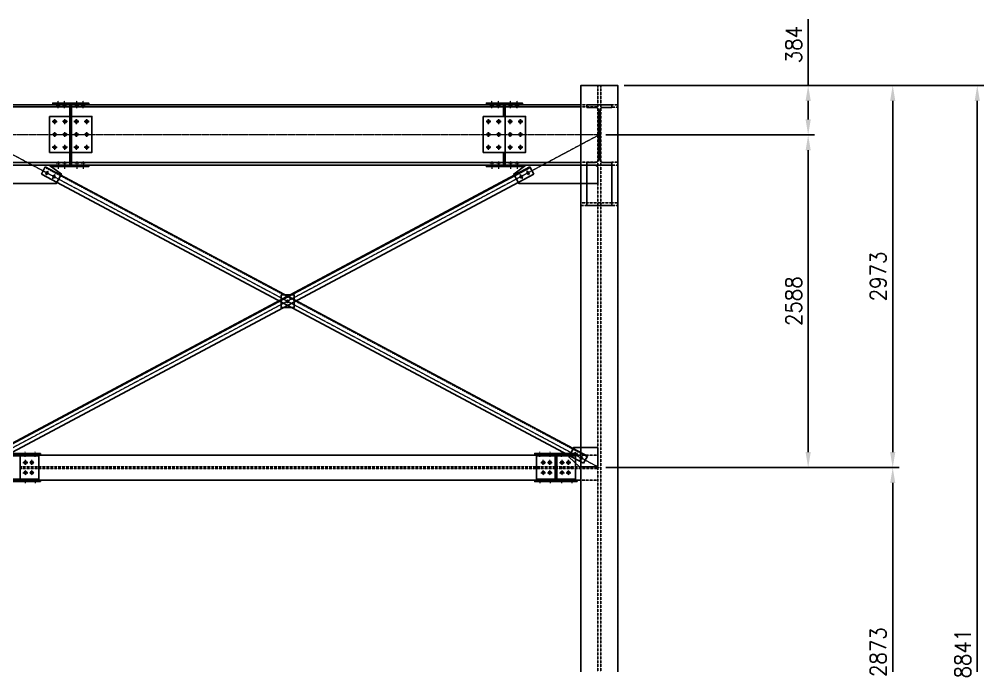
# Model space of a CAD drawing. Header units: millimetres. Extents: x 13669 to 217197, y -88248 to 24578.
# Drawn here: x 26428 to 33930, y 17158 to 22187 of the extents above; entities that cross this region are included whole.
import ezdxf

# ---------------------------------------------------------------- set-up
doc = ezdxf.new("R2010")
doc.units = ezdxf.units.MM
doc.linetypes.add('CENTER2', pattern=[1.125, 0.75, -0.125, 0.125, -0.125])
doc.linetypes.add('DASHED2', pattern=[0.375, 0.25, -0.125])
for name, color, linetype in [('SDDIM', 1, 'Continuous'), ('Tx_DDIM', 1, 'Continuous'), ('Tx_M_EQUIPOS', 4, 'Continuous'), ('Tx_M_OCULTOS', 2, 'DASHED2')]:
    doc.layers.add(name, color=color, linetype=linetype)
doc.layers.add('Tx_EJES', color=1, linetype='CENTER2', lineweight=5)
doc.layers.add('Tx_M_OCULTAS FINO', color=1, linetype='DASHED2', lineweight=5)
doc.styles.add('ROMANS', font='romans.shx', dxfattribs={"width": 0.9})
doc.dimstyles.new('ESC 1-50', dxfattribs={"dimscale": 50, "dimtxt": 2.5, "dimasz": 2.4, "dimexe": 1, "dimexo": 1, "dimgap": 1, "dimtad": 1, "dimdec": 0, "dimtxsty": 'ROMANS', "dimcen": 2.5, "dimclrd": 256, "dimclre": 256, "dimclrt": 3, "dimadec": 0, "dimazin": 2, "dimtfac": 0.5, "dimtdec": 0, "dimtmove": 0, "dimatfit": 3, "dimfxl": 1, "dimtfill": 1, "dimtfillclr": 256, "dimtolj": 2, "dimlwd": -1, "dimarcsym": 0})

# ---------------------------------------------------------------- blocks, each defined once
blk = doc.blocks.new('*D42')
at = {"layer": 'Defpoints', "color": 0, "transparency": 16777216}
for p in [(31780.8, 18700.1), (33222.6, 18700.1), (32067.2, 15827.1)]:
    blk.add_point(p, dxfattribs=at)
at = {"layer": 'Tx_DDIM', "lineweight": -2, "transparency": 16777216}
for p, q in [((31830.8, 18700.1), (33272.6, 18700.1)), ((32117.2, 15827.1), (33272.6, 15827.1))]:
    blk.add_line(p, q, dxfattribs=at)
at = {"layer": 'Tx_DDIM', "transparency": 16777216}
blk.add_line((33222.6, 15947.1), (33222.6, 18580.1), dxfattribs=at)
for points in [[(33202.6, 18580.1), (33242.6, 18580.1), (33222.6, 18700.1)], [(33202.6, 15947.1), (33242.6, 15947.1), (33222.6, 15827.1)]]:
    blk.add_solid(points, dxfattribs=at)
at = {"layer": 'Tx_DDIM', "color": 3, "transparency": 16777216, "insert": (33110.1, 17263.6), "char_height": 125, "attachment_point": 5, "rotation": 90, "style": 'ROMANS', "bg_fill": 3, "box_fill_scale": 1.1, "bg_fill_color": 256, "bg_fill_true_color": 13158600, "bg_fill_transparency": 0}
blk.add_mtext('\\A2;2873', dxfattribs=at)
blk = doc.blocks.new('*D43')
at = {"layer": 'Defpoints', "color": 0, "transparency": 16777216}
for p in [(31083.5, 21672.8), (33222.6, 21672.8), (31780.8, 18700.1)]:
    blk.add_point(p, dxfattribs=at)
at = {"layer": 'Tx_DDIM', "lineweight": -2, "transparency": 16777216}
for p, q in [((31133.5, 21672.8), (33272.6, 21672.8)), ((31830.8, 18700.1), (33272.6, 18700.1))]:
    blk.add_line(p, q, dxfattribs=at)
at = {"layer": 'Tx_DDIM', "transparency": 16777216}
blk.add_line((33222.6, 18820.1), (33222.6, 21552.8), dxfattribs=at)
for points in [[(33202.6, 21552.8), (33242.6, 21552.8), (33222.6, 21672.8)], [(33202.6, 18820.1), (33242.6, 18820.1), (33222.6, 18700.1)]]:
    blk.add_solid(points, dxfattribs=at)
at = {"layer": 'Tx_DDIM', "color": 3, "transparency": 16777216, "insert": (33110.1, 20186.4), "char_height": 125, "attachment_point": 5, "rotation": 90, "style": 'ROMANS', "bg_fill": 3, "box_fill_scale": 1.1, "bg_fill_color": 256, "bg_fill_true_color": 13158600, "bg_fill_transparency": 0}
blk.add_mtext('\\A2;2973', dxfattribs=at)
blk = doc.blocks.new('*D44')
at = {"layer": 'Defpoints', "color": 0, "transparency": 16777216}
for p in [(32203, 21672.8), (32325.8, 12832.1), (33880.4, 12832.1)]:
    blk.add_point(p, dxfattribs=at)
at = {"layer": 'Tx_DDIM', "lineweight": -2, "transparency": 16777216}
for p, q in [((32253, 21672.8), (33930.4, 21672.8)), ((32375.8, 12832.1), (33930.4, 12832.1))]:
    blk.add_line(p, q, dxfattribs=at)
at = {"layer": 'Tx_DDIM', "transparency": 16777216}
blk.add_line((33880.4, 21552.8), (33880.4, 12952.1), dxfattribs=at)
for points in [[(33860.4, 21552.8), (33900.4, 21552.8), (33880.4, 21672.8)], [(33860.4, 12952.1), (33900.4, 12952.1), (33880.4, 12832.1)]]:
    blk.add_solid(points, dxfattribs=at)
at = {"layer": 'Tx_DDIM', "color": 3, "transparency": 16777216, "insert": (33767.9, 17252.4), "char_height": 125, "attachment_point": 5, "rotation": 90, "style": 'ROMANS', "bg_fill": 3, "box_fill_scale": 1.1, "bg_fill_color": 256, "bg_fill_true_color": 13158600, "bg_fill_transparency": 0}
blk.add_mtext('\\A2;8841', dxfattribs=at)
blk = doc.blocks.new('*D39')
at = {"layer": 'Defpoints', "color": 0, "transparency": 16777216}
for p in [(31083.5, 21672.8), (32564.8, 21672.8), (30940, 21288.3)]:
    blk.add_point(p, dxfattribs=at)
at = {"layer": 'SDDIM', "transparency": 16777216}
for p, q in [((32564.8, 21672.8), (32564.8, 22187.4)), ((32564.8, 21408.3), (32564.8, 21552.8))]:
    blk.add_line(p, q, dxfattribs=at)
at = {"layer": 'SDDIM', "lineweight": -2, "transparency": 16777216}
for p, q in [((31133.5, 21672.8), (32614.8, 21672.8)), ((30990, 21288.3), (32614.8, 21288.3))]:
    blk.add_line(p, q, dxfattribs=at)
at = {"layer": 'SDDIM', "transparency": 16777216}
for points in [[(32544.8, 21552.8), (32584.8, 21552.8), (32564.8, 21672.8)], [(32544.8, 21408.3), (32584.8, 21408.3), (32564.8, 21288.3)]]:
    blk.add_solid(points, dxfattribs=at)
at = {"layer": 'SDDIM', "color": 3, "transparency": 16777216, "insert": (32452.3, 21990.1), "char_height": 125, "attachment_point": 5, "rotation": 90, "style": 'ROMANS', "bg_fill": 3, "box_fill_scale": 1.1, "bg_fill_color": 256, "bg_fill_true_color": 13158600, "bg_fill_transparency": 0}
blk.add_mtext('\\A2;384', dxfattribs=at)
blk = doc.blocks.new('*D40')
at = {"layer": 'Defpoints', "color": 0, "transparency": 16777216}
for p in [(30940, 21288.3), (30940, 18700.1), (32564.8, 18700.1)]:
    blk.add_point(p, dxfattribs=at)
at = {"layer": 'SDDIM', "lineweight": -2, "transparency": 16777216}
for p, q in [((30990, 21288.3), (32614.8, 21288.3)), ((30990, 18700.1), (32614.8, 18700.1))]:
    blk.add_line(p, q, dxfattribs=at)
at = {"layer": 'SDDIM', "transparency": 16777216}
blk.add_line((32564.8, 21168.3), (32564.8, 18820.1), dxfattribs=at)
for points in [[(32544.8, 21168.3), (32584.8, 21168.3), (32564.8, 21288.3)], [(32544.8, 18820.1), (32584.8, 18820.1), (32564.8, 18700.1)]]:
    blk.add_solid(points, dxfattribs=at)
at = {"layer": 'SDDIM', "color": 3, "transparency": 16777216, "insert": (32452.3, 19994.2), "char_height": 125, "attachment_point": 5, "rotation": 90, "style": 'ROMANS', "bg_fill": 3, "box_fill_scale": 1.1, "bg_fill_color": 256, "bg_fill_true_color": 13158600, "bg_fill_transparency": 0}
blk.add_mtext('\\A2;2588', dxfattribs=at)

msp = doc.modelspace()

# ---------------------------------------------------------------- linework, layer by layer
at = {"layer": 'Tx_EJES'}
for p, q in [((26730.1414948, 21496.8936505), (26730.1414948, 21553.4436505)), ((26730.256286, 21495.2686506), (26730.256286, 21532.9686506)), ((26780.0267036, 21495.2686507), (26780.0267036, 21532.9686507)), ((26780.1414948, 21496.8936505), (26780.1414948, 21553.4436505)), ((26875.3914948, 21496.8936505), (26875.3914948, 21553.4436505)), ((26875.5062863, 21495.2686506), (26875.5062863, 21532.9686506)), ((26925.2767039, 21495.2686507), (26925.2767039, 21532.9686507)), ((26925.3914948, 21496.8936505), (26925.3914948, 21553.4436505)), ((30104.5414949, 21496.8936505), (30104.5414949, 21553.4436505)), ((30104.6562861, 21495.2686506), (30104.6562861, 21532.9686506)), ((30154.5414949, 21496.8936505), (30154.5414949, 21553.4436505)), ((30154.6562861, 21495.2686507), (30154.6562861, 21532.9686507)), ((30249.6767037, 21495.2686504), (30249.6767037, 21532.9686504)), ((30249.7914949, 21496.8936505), (30249.7914949, 21553.4436505)), ((30299.6767037, 21495.2686506), (30299.6767037, 21532.9686506)), ((30299.7914949, 21496.8936505), (30299.7914949, 21553.4436505)), ((26722.1664948, 21391.2686505), (26684.4664948, 21391.2686505)), ((26684.4664948, 21391.2686502), (26722.1664948, 21391.2686502)), ((26703.3164948, 21372.4186505), (26703.3164948, 21410.1186505)), ((26703.3164948, 21372.4186502), (26703.3164948, 21410.1186502)), ((26802.1664948, 21391.2686505), (26764.4664948, 21391.2686505)), ((26764.4664948, 21391.2686502), (26802.1664948, 21391.2686502)), ((26783.3164948, 21372.4186505), (26783.3164948, 21410.1186505)), ((26783.3164948, 21372.4186502), (26783.3164948, 21410.1186502)), ((26891.0664948, 21391.2686505), (26853.3664948, 21391.2686505)), ((26853.3664951, 21391.2686505), (26891.0664951, 21391.2686505)), ((26872.2164948, 21372.4186505), (26872.2164948, 21410.1186505)), ((26872.2164951, 21372.4186505), (26872.2164951, 21410.1186505)), ((26971.0664948, 21391.2686505), (26933.3664948, 21391.2686505)), ((26933.3664951, 21391.2686505), (26971.0664951, 21391.2686505)), ((26952.2164948, 21372.4186505), (26952.2164948, 21410.1186505)), ((26952.2164951, 21372.4186505), (26952.2164951, 21410.1186505)), ((30096.5664949, 21391.2686505), (30058.8664949, 21391.2686505)), ((30058.8664949, 21391.2686505), (30096.5664949, 21391.2686505)), ((30077.7164949, 21372.4186505), (30077.7164949, 21410.1186505)), ((30077.7164949, 21372.4186505), (30077.7164949, 21410.1186505)), ((30176.5664949, 21391.2686505), (30138.8664949, 21391.2686505)), ((30138.8664949, 21391.2686505), (30176.5664949, 21391.2686505)), ((30157.7164949, 21372.4186505), (30157.7164949, 21410.1186505)), ((30157.7164949, 21372.4186505), (30157.7164949, 21410.1186505)), ((30227.7664949, 21391.2686505), (30265.4664949, 21391.2686505)), ((30265.4664949, 21391.2686505), (30227.7664949, 21391.2686505)), ((30246.6164949, 21372.4186505), (30246.6164949, 21410.1186505)), ((30246.6164949, 21372.4186505), (30246.6164949, 21410.1186505)), ((30307.7664949, 21391.2686505), (30345.4664949, 21391.2686505)), ((30345.4664949, 21391.2686505), (30307.7664949, 21391.2686505)), ((30326.6164949, 21372.4186505), (30326.6164949, 21410.1186505)), ((30326.6164949, 21372.4186505), (30326.6164949, 21410.1186505)), ((26703.3164948, 21272.4186505), (26703.3164948, 21310.1186505)), ((26703.3164948, 21272.4186502), (26703.3164948, 21310.1186502)), ((26783.3164948, 21272.4186505), (26783.3164948, 21310.1186505)), ((26783.3164948, 21272.4186502), (26783.3164948, 21310.1186502)), ((26872.2164948, 21272.4186505), (26872.2164948, 21310.1186505)), ((26872.2164951, 21272.4186505), (26872.2164951, 21310.1186505)), ((26952.2164948, 21272.4186505), (26952.2164948, 21310.1186505)), ((26952.2164951, 21272.4186505), (26952.2164951, 21310.1186505)), ((30077.7164949, 21272.4186505), (30077.7164949, 21310.1186505)), ((30077.7164949, 21272.4186505), (30077.7164949, 21310.1186505)), ((30157.7164949, 21272.4186505), (30157.7164949, 21310.1186505)), ((30157.7164949, 21272.4186505), (30157.7164949, 21310.1186505)), ((30246.6164949, 21272.4186505), (30246.6164949, 21310.1186505)), ((30246.6164949, 21272.4186505), (30246.6164949, 21310.1186505)), ((30326.6164949, 21272.4186505), (30326.6164949, 21310.1186505)), ((30326.6164949, 21272.4186505), (30326.6164949, 21310.1186505)), ((30939.9664949, 21288.2686504), (19879.6310519, 21288.2686504)), ((26089.9664948, 21288.2686504), (30939.9664949, 18700.0886501)), ((30939.9664949, 21288.2686504), (26089.9664948, 18700.0886501)), ((26722.1664948, 21291.2686505), (26684.4664948, 21291.2686505)), ((26684.4664948, 21291.2686502), (26722.1664948, 21291.2686502)), ((26802.1664948, 21291.2686505), (26764.4664948, 21291.2686505)), ((26764.4664948, 21291.2686502), (26802.1664948, 21291.2686502)), ((26891.0664948, 21291.2686505), (26853.3664948, 21291.2686505)), ((26853.3664951, 21291.2686505), (26891.0664951, 21291.2686505)), ((26971.0664948, 21291.2686505), (26933.3664948, 21291.2686505)), ((26933.3664951, 21291.2686505), (26971.0664951, 21291.2686505)), ((30096.5664949, 21291.2686505), (30058.8664949, 21291.2686505)), ((30058.8664949, 21291.2686505), (30096.5664949, 21291.2686505)), ((30176.5664949, 21291.2686505), (30138.8664949, 21291.2686505)), ((30138.8664949, 21291.2686505), (30176.5664949, 21291.2686505)), ((30227.7664949, 21291.2686505), (30265.4664949, 21291.2686505)), ((30265.4664949, 21291.2686505), (30227.7664949, 21291.2686505)), ((30307.7664949, 21291.2686505), (30345.4664949, 21291.2686505)), ((30345.4664949, 21291.2686505), (30307.7664949, 21291.2686505)), ((26722.1664948, 21191.2686505), (26684.4664948, 21191.2686505)), ((26684.4664948, 21191.2686502), (26722.1664948, 21191.2686502)), ((26703.3164948, 21172.4186505), (26703.3164948, 21210.1186505)), ((26703.3164948, 21172.4186502), (26703.3164948, 21210.1186502)), ((26802.1664948, 21191.2686505), (26764.4664948, 21191.2686505)), ((26764.4664948, 21191.2686502), (26802.1664948, 21191.2686502)), ((26783.3164948, 21172.4186505), (26783.3164948, 21210.1186505)), ((26783.3164948, 21172.4186502), (26783.3164948, 21210.1186502)), ((26891.0664948, 21191.2686505), (26853.3664948, 21191.2686505)), ((26853.3664951, 21191.2686505), (26891.0664951, 21191.2686505)), ((26872.2164948, 21172.4186505), (26872.2164948, 21210.1186505)), ((26872.2164951, 21172.4186505), (26872.2164951, 21210.1186505)), ((26971.0664948, 21191.2686505), (26933.3664948, 21191.2686505)), ((26933.3664951, 21191.2686505), (26971.0664951, 21191.2686505)), ((26952.2164948, 21172.4186505), (26952.2164948, 21210.1186505)), ((26952.2164951, 21172.4186505), (26952.2164951, 21210.1186505)), ((30096.5664949, 21191.2686505), (30058.8664949, 21191.2686505)), ((30058.8664949, 21191.2686505), (30096.5664949, 21191.2686505)), ((30077.7164949, 21172.4186505), (30077.7164949, 21210.1186505)), ((30077.7164949, 21172.4186505), (30077.7164949, 21210.1186505)), ((30176.5664949, 21191.2686505), (30138.8664949, 21191.2686505)), ((30138.8664949, 21191.2686505), (30176.5664949, 21191.2686505)), ((30157.7164949, 21172.4186505), (30157.7164949, 21210.1186505)), ((30157.7164949, 21172.4186505), (30157.7164949, 21210.1186505)), ((30227.7664949, 21191.2686505), (30265.4664949, 21191.2686505)), ((30265.4664949, 21191.2686505), (30227.7664949, 21191.2686505)), ((30246.6164949, 21172.4186505), (30246.6164949, 21210.1186505)), ((30246.6164949, 21172.4186505), (30246.6164949, 21210.1186505)), ((30307.7664949, 21191.2686505), (30345.4664949, 21191.2686505)), ((30345.4664949, 21191.2686505), (30307.7664949, 21191.2686505)), ((30326.6164949, 21172.4186505), (30326.6164949, 21210.1186505)), ((30326.6164949, 21172.4186505), (30326.6164949, 21210.1186505)), ((26635.4277155, 20975.6496766), (26653.3182121, 21009.1747438)), ((26729.9119121, 21079.6436504), (26729.9119121, 21023.0936504)), ((26730.0267033, 21081.26865), (26730.0267033, 21043.56865)), ((26779.7971209, 21081.2686499), (26779.7971209, 21043.5686499)), ((26779.9119121, 21079.6436504), (26779.9119121, 21023.0936504)), ((26875.1619121, 21079.6436504), (26875.1619121, 21023.0936504)), ((26875.2767036, 21081.2686501), (26875.2767036, 21043.5686501)), ((26925.0471212, 21081.2686501), (26925.0471212, 21043.5686501)), ((26925.1619121, 21079.6436504), (26925.1619121, 21023.0936504)), ((30104.5414949, 21079.6436504), (30104.5414949, 21023.0936504)), ((30104.6562861, 21081.2686501), (30104.6562861, 21043.5686501)), ((30154.5414949, 21079.6436504), (30154.5414949, 21023.0936504)), ((30154.6562861, 21081.2686499), (30154.6562861, 21043.5686499)), ((30249.6767037, 21081.2686499), (30249.6767037, 21043.5686499)), ((30249.7914949, 21079.6436504), (30249.7914949, 21023.0936504)), ((30299.6767037, 21081.2686498), (30299.6767037, 21043.5686498)), ((30299.7914949, 21079.6436504), (30299.7914949, 21023.0936504)), ((30394.5052742, 20975.6496766), (30376.6147776, 21009.1747438)), ((26688.3620321, 20947.401524), (26706.2525287, 20980.9265913)), ((30341.5709576, 20947.401524), (30323.680461, 20980.9265913)), ((26472.216495, 18784.5886501), (26472.216495, 18822.2886501)), ((26475.391495, 18721.2386501), (26475.391495, 18758.9386501)), ((26475.391495, 18721.2386501), (26475.391495, 18758.9386501)), ((26525.391495, 18721.2386501), (26525.391495, 18758.9386501)), ((26525.391495, 18721.2386501), (26525.391495, 18758.9386501)), ((26552.216495, 18784.5886501), (26552.216495, 18822.2886501)), ((30477.7164948, 18784.5886501), (30477.7164948, 18822.2886501)), ((30504.5414948, 18721.2386501), (30504.5414948, 18758.9386501)), ((30504.5414948, 18721.2386501), (30504.5414948, 18758.9386501)), ((30554.5414948, 18721.2386501), (30554.5414948, 18758.9386501)), ((30554.5414948, 18721.2386501), (30554.5414948, 18758.9386501)), ((30557.7164948, 18784.5886501), (30557.7164948, 18822.2886501)), ((30646.6164948, 18784.5886501), (30646.6164948, 18822.2886501)), ((30649.7914948, 18721.2386501), (30649.7914948, 18758.9386501)), ((30649.7914948, 18721.2386501), (30649.7914948, 18758.9386501)), ((30699.7914948, 18721.2386501), (30699.7914948, 18758.9386501)), ((30699.7914948, 18721.2386501), (30699.7914948, 18758.9386501)), ((30726.6164948, 18784.5886501), (30726.6164948, 18822.2886501)), ((30737.9388856, 18786.3636227), (30755.8293822, 18819.8886899)), ((30790.8732023, 18758.1154702), (30808.7636989, 18791.6405374)), ((26456.541495, 18740.0886501), (26494.241495, 18740.0886501)), ((26456.541495, 18740.0886501), (26494.241495, 18740.0886501)), ((26506.541495, 18740.0886501), (26544.241495, 18740.0886501)), ((26506.541495, 18740.0886501), (26544.241495, 18740.0886501)), ((30485.6914948, 18740.0886501), (30523.3914948, 18740.0886501)), ((30485.6914948, 18740.0886501), (30523.3914948, 18740.0886501)), ((30535.6914948, 18740.0886501), (30573.3914948, 18740.0886501)), ((30535.6914948, 18740.0886501), (30573.3914948, 18740.0886501)), ((30630.9414948, 18740.0886501), (30668.6414948, 18740.0886501)), ((30630.9414948, 18740.0886501), (30668.6414948, 18740.0886501)), ((30680.9414948, 18740.0886501), (30718.6414948, 18740.0886501)), ((30680.9414948, 18740.0886501), (30718.6414948, 18740.0886501)), ((26456.541495, 18660.0886501), (26494.241495, 18660.0886501)), ((26456.541495, 18660.0886501), (26494.241495, 18660.0886501)), ((26472.216495, 18615.5886501), (26472.216495, 18577.8886501)), ((26475.391495, 18641.2386501), (26475.391495, 18678.9386501)), ((26475.391495, 18641.2386501), (26475.391495, 18678.9386501)), ((26506.541495, 18660.0886501), (26544.241495, 18660.0886501)), ((26506.541495, 18660.0886501), (26544.241495, 18660.0886501)), ((26525.391495, 18641.2386501), (26525.391495, 18678.9386501)), ((26525.391495, 18641.2386501), (26525.391495, 18678.9386501)), ((26552.216495, 18615.5886501), (26552.216495, 18577.8886501)), ((30477.7164948, 18615.5886501), (30477.7164948, 18577.8886501)), ((30485.6914948, 18660.0886501), (30523.3914948, 18660.0886501)), ((30485.6914948, 18660.0886501), (30523.3914948, 18660.0886501)), ((30504.5414948, 18641.2386501), (30504.5414948, 18678.9386501)), ((30504.5414948, 18641.2386501), (30504.5414948, 18678.9386501)), ((30535.6914948, 18660.0886501), (30573.3914948, 18660.0886501)), ((30535.6914948, 18660.0886501), (30573.3914948, 18660.0886501)), ((30554.5414948, 18641.2386501), (30554.5414948, 18678.9386501)), ((30554.5414948, 18641.2386501), (30554.5414948, 18678.9386501)), ((30557.7164948, 18615.5886501), (30557.7164948, 18577.8886501)), ((30630.9414948, 18660.0886501), (30668.6414948, 18660.0886501)), ((30630.9414948, 18660.0886501), (30668.6414948, 18660.0886501)), ((30646.6164948, 18615.5886501), (30646.6164948, 18577.8886501)), ((30649.7914948, 18641.2386501), (30649.7914948, 18678.9386501)), ((30649.7914948, 18641.2386501), (30649.7914948, 18678.9386501)), ((30680.9414948, 18660.0886501), (30718.6414948, 18660.0886501)), ((30680.9414948, 18660.0886501), (30718.6414948, 18660.0886501)), ((30699.7914948, 18641.2386501), (30699.7914948, 18678.9386501)), ((30699.7914948, 18641.2386501), (30699.7914948, 18678.9386501)), ((30726.6164948, 18615.5886501), (30726.6164948, 18577.8886501))]:
    msp.add_line(p, q, dxfattribs=at)
at = {"layer": 'Tx_M_EQUIPOS'}
for p, q in [((26821.2664948, 21522.7686502), (26233.4664948, 21522.7686502)), ((26233.4664948, 21505.4686502), (26821.2664948, 21505.4686502)), ((26821.2664948, 21151.2686502), (26821.2664948, 21522.7686502)), ((26834.2664951, 21431.2686505), (26834.2664951, 21522.7686505)), ((26834.2664951, 21522.7686505), (30195.6664949, 21522.7686505)), ((26834.2664951, 21505.4686505), (30195.6664949, 21505.4686505)), ((30195.6664949, 21522.7686505), (30195.6664949, 21431.2686505)), ((30208.666495, 21431.2686505), (30208.666495, 21522.7686505)), ((30208.666495, 21522.7686505), (30796.4664949, 21522.7686505)), ((30796.4664949, 21505.4686505), (30208.666495, 21505.4686505)), ((26821.2664948, 21053.7686504), (26821.2664948, 21431.2686505)), ((26834.2664951, 21053.7686504), (26834.2664951, 21431.2686505)), ((30208.666495, 21053.7686504), (30208.666495, 21431.2686505)), ((30195.6664949, 21151.2686505), (30195.6664949, 21053.7686504)), ((30399.9602883, 21039.7686505), (26182.7580988, 18789.2782662)), ((30402.2201405, 21035.5339052), (26185.017951, 18785.0435208)), ((26234.3949371, 21074.3686504), (26821.2664948, 21074.3686504)), ((26234.3949371, 21053.7686504), (30795.5153698, 21053.7686504)), ((26629.9727014, 21039.7686505), (26599.8413387, 20983.3053794)), ((26629.9727014, 21039.7686505), (30847.1748909, 18789.2782662)), ((26834.2664951, 21074.3686504), (30195.6664949, 21074.3686504)), ((30208.666495, 21074.3686504), (30795.5153698, 21074.3686504)), ((30399.9602883, 21039.7686505), (30430.091651, 20983.3053794)), ((30842.9664948, 20738.5286502), (30842.9664948, 21053.7686502)), ((31036.9664948, 21053.7686502), (31036.9664948, 20738.5286502)), ((30430.091651, 20983.3053794), (26212.8894614, 18732.8149951)), ((26599.8413387, 20983.3053794), (30817.0435282, 18732.8149951)), ((31036.9664948, 20738.5286502), (30842.9664948, 20738.5286502)), ((30817.0435282, 18732.8149951), (30847.1748909, 18789.2782662))]:
    msp.add_line(p, q, dxfattribs=at)
for points in [[(31084.4664949, 12907.4886504), (31084.4664949, 21006.0604752), (31083.4664949, 21672.7686502), (30796.4664949, 21672.7686502), (30795.4664949, 21021.9604752), (30795.4664949, 12907.4886504)], [(26687.7664948, 21522.7686505), (26967.7664948, 21522.7686505), (26967.7664948, 21535.4686505), (26687.7664948, 21535.4686505)], [(30062.1664949, 21522.7686505), (30342.1664949, 21522.7686505), (30342.1664949, 21535.4686505), (30062.1664949, 21535.4686505)], [(26663.3164948, 21431.2686505), (26992.2164948, 21431.2686505), (26992.2164948, 21151.2686505), (26663.3164948, 21151.2686505)], [(30037.7164949, 21431.2686505), (30366.6164949, 21431.2686505), (30366.6164949, 21151.2686505), (30037.7164949, 21151.2686505)], [(26687.5369121, 21053.7686504), (26967.5369121, 21053.7686504), (26967.5369126, 21041.0686502), (26687.5369126, 21041.0686502)], [(30062.1664949, 21053.7686504), (30342.1664949, 21053.7686504), (30342.1664954, 21041.0686502), (30062.1664954, 21041.0686502)], [(26592.216495, 18809.7886501), (26263.316495, 18809.7886501), (26263.316495, 18797.0886501), (26592.216495, 18797.0886501)], [(26276.166495, 18609.2886501), (26579.366495, 18609.2886501), (26579.366495, 18790.8886501), (26276.166495, 18790.8886501)], [(30766.6164948, 18809.7886501), (30437.7164948, 18809.7886501), (30437.7164948, 18797.0886501), (30766.6164948, 18797.0886501)], [(30450.5664948, 18609.2886501), (30753.7664948, 18609.2886501), (30753.7664948, 18790.8886501), (30450.5664948, 18790.8886501)], [(26592.216495, 18590.3886501), (26263.316495, 18590.3886501), (26263.316495, 18603.0886501), (26592.216495, 18603.0886501)], [(30766.6164948, 18590.3886501), (30437.7164948, 18590.3886501), (30437.7164948, 18603.0886501), (30766.6164948, 18603.0886501)]]:
    msp.add_lwpolyline(points, close=True, dxfattribs=at)
msp.add_lwpolyline([(31036.9664948, 21074.3686505), (30968.4664948, 21074.3686505, -0.4142135624), (30946.2664948, 21096.5686505), (30946.2664948, 21479.9686505, -0.4142135624), (30968.4664948, 21502.1686505), (31036.9664948, 21502.1686505), (31036.9664948, 21522.7686505), (30842.9664948, 21522.7686505), (30842.9664948, 21502.1686505), (30911.4664948, 21502.1686505, -0.4142135624), (30933.6664948, 21479.9686505), (30933.6664948, 21096.5686505, -0.4142135624), (30911.4664948, 21074.3686505), (30842.9664948, 21074.3686505), (30842.9664948, 21053.7686505), (31036.9664948, 21053.7686505)], format="xyb", close=True, dxfattribs=at)
for points in [[(26101.2664948, 20909.6326757), (26715.4131396, 20909.6326757), (26754.9605531, 20983.740719), (26660.6926035, 21053.7686504), (26116.2664949, 21053.7686504), (26101.2664949, 21038.7686504), (26101.2664948, 20909.6326757)], [(30928.6664949, 20909.6326757), (30314.5198501, 20909.6326757), (30274.9724366, 20983.740719), (30369.2403862, 21053.7686504), (30913.6664948, 21053.7686504), (30928.6664948, 21038.7686504), (30928.6664949, 20909.6326757)], [(28464.9664948, 20044.1786502), (28464.9664948, 19944.1786502), (28564.9664948, 19944.1786502), (28564.9664948, 19944.1786502), (28564.9664948, 20044.1786502), (28464.9664948, 20044.1786502)], [(30928.6664949, 18856.95097), (30741.60309, 18856.95097), (30702.0556765, 18782.8429267), (30786.3236262, 18706.38865), (30913.6664948, 18706.38865), (30928.6664948, 18721.38865), (30928.6664949, 18856.95097)], [(30595.6664949, 18609.2886501), (30595.6664949, 18603.0886501), (26434.266495, 18603.0886501), (26434.266495, 18609.2886501), (26434.266495, 18790.8886501), (26434.266495, 18797.0886501), (30595.6664949, 18797.0886501), (30595.6664949, 18790.8886501), (30595.6664949, 18609.2886501)], [(30796.466495, 18797.0886501), (30608.6664949, 18797.0886501), (30608.6664949, 18790.8886501), (30608.6664949, 18609.2886501), (30608.6664949, 18603.0886501), (30796.466495, 18603.0886501)]]:
    msp.add_lwpolyline(points, dxfattribs=at)
for centre, radius in [((26703.3164948, 21391.2686505), 10.5), ((26703.3164948, 21391.2686502), 10.5), ((26783.3164948, 21391.2686505), 10.5), ((26783.3164948, 21391.2686502), 10.5), ((26872.2164948, 21391.2686505), 10.5), ((26872.2164951, 21391.2686505), 10.5), ((26952.2164948, 21391.2686505), 10.5), ((26952.2164951, 21391.2686505), 10.5), ((30077.7164949, 21391.2686505), 10.5), ((30077.7164949, 21391.2686505), 10.5), ((30157.7164949, 21391.2686505), 10.5), ((30157.7164949, 21391.2686505), 10.5), ((30246.6164949, 21391.2686505), 10.5), ((30246.6164949, 21391.2686505), 10.5), ((30326.6164949, 21391.2686505), 10.5), ((30326.6164949, 21391.2686505), 10.5), ((26703.3164948, 21291.2686505), 10.5), ((26703.3164948, 21291.2686502), 10.5), ((26783.3164948, 21291.2686505), 10.5), ((26783.3164948, 21291.2686502), 10.5), ((26872.2164948, 21291.2686505), 10.5), ((26872.2164951, 21291.2686505), 10.5), ((26952.2164948, 21291.2686505), 10.5), ((26952.2164951, 21291.2686505), 10.5), ((30077.7164949, 21291.2686505), 10.5), ((30077.7164949, 21291.2686505), 10.5), ((30157.7164949, 21291.2686505), 10.5), ((30157.7164949, 21291.2686505), 10.5), ((30246.6164949, 21291.2686505), 10.5), ((30246.6164949, 21291.2686505), 10.5), ((30326.6164949, 21291.2686505), 10.5), ((30326.6164949, 21291.2686505), 10.5), ((26703.3164948, 21191.2686505), 10.5), ((26703.3164948, 21191.2686502), 10.5), ((26783.3164948, 21191.2686505), 10.5), ((26783.3164948, 21191.2686502), 10.5), ((26872.2164948, 21191.2686505), 10.5), ((26872.2164951, 21191.2686505), 10.5), ((26952.2164948, 21191.2686505), 10.5), ((26952.2164951, 21191.2686505), 10.5), ((30077.7164949, 21191.2686505), 10.5), ((30077.7164949, 21191.2686505), 10.5), ((30157.7164949, 21191.2686505), 10.5), ((30157.7164949, 21191.2686505), 10.5), ((30246.6164949, 21191.2686505), 10.5), ((30246.6164949, 21191.2686505), 10.5), ((30326.6164949, 21191.2686505), 10.5), ((30326.6164949, 21191.2686505), 10.5), ((26644.3729638, 20992.4122102), 9), ((26697.3072804, 20964.1640576), 9), ((30332.6257093, 20964.1640576), 9), ((30385.5600259, 20992.4122102), 9), ((28514.9664948, 19994.1786502), 9), ((30746.8841339, 18803.1261563), 9), ((30799.8184506, 18774.8780038), 9), ((26475.391495, 18740.0886501), 10.5), ((26475.391495, 18740.0886501), 10.5), ((26525.391495, 18740.0886501), 10.5), ((26525.391495, 18740.0886501), 10.5), ((30504.5414948, 18740.0886501), 10.5), ((30504.5414948, 18740.0886501), 10.5), ((30554.5414948, 18740.0886501), 10.5), ((30554.5414948, 18740.0886501), 10.5), ((30649.7914948, 18740.0886501), 10.5), ((30649.7914948, 18740.0886501), 10.5), ((30699.7914948, 18740.0886501), 10.5), ((30699.7914948, 18740.0886501), 10.5), ((26475.391495, 18660.0886501), 10.5), ((26475.391495, 18660.0886501), 10.5), ((26525.391495, 18660.0886501), 10.5), ((26525.391495, 18660.0886501), 10.5), ((30504.5414948, 18660.0886501), 10.5), ((30504.5414948, 18660.0886501), 10.5), ((30554.5414948, 18660.0886501), 10.5), ((30554.5414948, 18660.0886501), 10.5), ((30649.7914948, 18660.0886501), 10.5), ((30649.7914948, 18660.0886501), 10.5), ((30699.7914948, 18660.0886501), 10.5), ((30699.7914948, 18660.0886501), 10.5)]:
    msp.add_circle(centre, radius, dxfattribs=at)
at = {"layer": 'Tx_M_OCULTAS FINO'}
msp.add_line((26627.7128492, 21035.5339052), (30844.9150387, 18785.0435208), dxfattribs=at)
at = {"layer": 'Tx_M_OCULTOS', "extrusion": (6.12323e-17, 1, -1.83697e-16)}
for p, q in [((30928.6664949, 12907.4886504), (30928.6664949, 21672.7686502)), ((30951.2664949, 12907.4886504), (30951.2664949, 21672.7686502))]:
    msp.add_line(p, q, dxfattribs=at)
at = {"layer": 'Tx_M_OCULTOS', "extrusion": (-6.12323e-17, 1, -1.83697e-16)}
for p, q in [((30928.6664949, 21522.7686505), (30928.6664949, 21672.7686502)), ((30951.2664949, 21522.7686505), (30951.2664949, 21672.7686502))]:
    msp.add_line(p, q, dxfattribs=at)
at = {"layer": 'Tx_M_OCULTOS'}
for p, q in [((26719.6414948, 21522.7686505), (26719.6414948, 21535.4686505)), ((26740.6414948, 21522.7686505), (26740.6414948, 21535.4686505)), ((26769.6414948, 21522.7686505), (26769.6414948, 21535.4686505)), ((26790.6414948, 21522.7686505), (26790.6414948, 21535.4686505)), ((26864.8914948, 21522.7686505), (26864.8914948, 21535.4686505)), ((26885.8914948, 21522.7686505), (26885.8914948, 21535.4686505)), ((26914.8914948, 21522.7686505), (26914.8914948, 21535.4686505)), ((26935.8914948, 21522.7686505), (26935.8914948, 21535.4686505)), ((30094.0414949, 21522.7686505), (30094.0414949, 21535.4686505)), ((30115.0414949, 21522.7686505), (30115.0414949, 21535.4686505)), ((30144.0414949, 21522.7686505), (30144.0414949, 21535.4686505)), ((30165.0414949, 21522.7686505), (30165.0414949, 21535.4686505)), ((30239.2914949, 21522.7686505), (30239.2914949, 21535.4686505)), ((30260.2914949, 21522.7686505), (30260.2914949, 21535.4686505)), ((30289.2914949, 21522.7686505), (30289.2914949, 21535.4686505)), ((30310.2914949, 21522.7686505), (30310.2914949, 21535.4686505)), ((26719.8710772, 21522.7686502), (26719.8710772, 21505.4686502)), ((26740.6414948, 21522.7686502), (26740.6414948, 21505.4686502)), ((26769.6414948, 21522.7686502), (26769.6414948, 21505.4686502)), ((26790.4119124, 21522.7686502), (26790.4119124, 21505.4686502)), ((26865.1210775, 21522.7686504), (26865.1210775, 21505.4686504)), ((26885.8914951, 21522.7686504), (26885.8914951, 21505.4686504)), ((26914.8914951, 21522.7686504), (26914.8914951, 21505.4686504)), ((26935.6619127, 21522.7686504), (26935.6619127, 21505.4686504)), ((30094.2710773, 21522.7686505), (30094.2710773, 21505.4686505)), ((30115.0414949, 21522.7686505), (30115.0414949, 21505.4686505)), ((30144.2710773, 21522.7686505), (30144.2710773, 21505.4686505)), ((30165.0414949, 21522.7686505), (30165.0414949, 21505.4686505)), ((30239.2914949, 21522.7686504), (30239.2914949, 21505.4686504)), ((30260.0619125, 21522.7686504), (30260.0619125, 21505.4686504)), ((30289.2914949, 21522.7686504), (30289.2914949, 21505.4686504)), ((30310.0619125, 21522.7686504), (30310.0619125, 21505.4686504)), ((30928.6664949, 21522.7686505), (30796.4664949, 21522.7686505)), ((30928.6664949, 21505.4686505), (30796.4664949, 21505.4686505)), ((26719.4119121, 21053.7686504), (26719.4119121, 21041.0686502)), ((26719.6414945, 21053.7686501), (26719.6414945, 21071.0686501)), ((26740.4119121, 21053.7686501), (26740.4119121, 21071.0686501)), ((26740.4119121, 21053.7686504), (26740.4119121, 21041.0686502)), ((26769.4119121, 21053.7686501), (26769.4119121, 21071.0686501)), ((26769.4119121, 21053.7686504), (26769.4119121, 21041.0686502)), ((26790.1823297, 21053.7686501), (26790.1823297, 21071.0686501)), ((26790.4119121, 21053.7686504), (26790.4119121, 21041.0686502)), ((26864.6619121, 21053.7686504), (26864.6619121, 21041.0686502)), ((26864.8914948, 21053.7686503), (26864.8914948, 21071.0686503)), ((26885.6619121, 21053.7686504), (26885.6619121, 21041.0686502)), ((26885.6619124, 21053.7686503), (26885.6619124, 21071.0686503)), ((26914.6619121, 21053.7686504), (26914.6619121, 21041.0686502)), ((26914.6619124, 21053.7686504), (26914.6619124, 21071.0686504)), ((26935.43233, 21053.7686504), (26935.43233, 21071.0686504)), ((26935.6619121, 21053.7686504), (26935.6619121, 21041.0686502)), ((30094.0414949, 21053.7686504), (30094.0414949, 21041.0686502)), ((30094.2710773, 21053.7686501), (30094.2710773, 21071.0686501)), ((30115.0414949, 21053.7686501), (30115.0414949, 21071.0686501)), ((30115.0414949, 21053.7686504), (30115.0414949, 21041.0686502)), ((30144.0414949, 21053.7686504), (30144.0414949, 21041.0686502)), ((30144.2710773, 21053.7686501), (30144.2710773, 21071.0686501)), ((30165.0414949, 21053.7686501), (30165.0414949, 21071.0686501)), ((30165.0414949, 21053.7686504), (30165.0414949, 21041.0686502)), ((30239.2914949, 21053.76865), (30239.2914949, 21071.06865)), ((30239.2914949, 21053.7686504), (30239.2914949, 21041.0686502)), ((30260.0619125, 21053.76865), (30260.0619125, 21071.06865)), ((30260.2914949, 21053.7686504), (30260.2914949, 21041.0686502)), ((30289.2914949, 21053.76865), (30289.2914949, 21071.06865)), ((30289.2914949, 21053.7686504), (30289.2914949, 21041.0686502)), ((30310.0619125, 21053.76865), (30310.0619125, 21071.06865)), ((30310.2914949, 21053.7686504), (30310.2914949, 21041.0686502)), ((30928.6572757, 21053.7686507), (30796.4572756, 21053.7686507)), ((30928.666495, 21077.0686505), (30796.4664949, 21077.0686505)), ((30796.4664948, 20758.141197), (30842.966495, 20758.141197)), ((30842.966495, 20739.091197), (30796.4664948, 20739.091197)), ((30842.9664948, 20758.7037438), (31036.9664948, 20758.7037438)), ((31083.466495, 20758.141197), (31036.9664948, 20758.141197)), ((31036.9664948, 20739.091197), (31083.466495, 20739.091197)), ((26461.691495, 18809.7886501), (26461.691495, 18797.0886501)), ((26482.4619126, 18809.7886501), (26482.4619126, 18797.0886501)), ((26541.691495, 18809.7886501), (26541.691495, 18797.0886501)), ((26562.4619126, 18809.7886501), (26562.4619126, 18797.0886501)), ((30467.1914948, 18809.7886501), (30467.1914948, 18797.0886501)), ((30487.9619124, 18809.7886501), (30487.9619124, 18797.0886501)), ((30547.1914948, 18809.7886501), (30547.1914948, 18797.0886501)), ((30567.9619124, 18809.7886501), (30567.9619124, 18797.0886501)), ((30636.0914948, 18809.7886501), (30636.0914948, 18797.0886501)), ((30656.8619124, 18809.7886501), (30656.8619124, 18797.0886501)), ((30716.0914948, 18809.7886501), (30716.0914948, 18797.0886501)), ((30736.8619124, 18809.7886501), (30736.8619124, 18797.0886501)), ((30796.466495, 18797.0886501), (30928.6664949, 18797.0886501)), ((26434.266495, 18706.3886501), (30595.6664949, 18706.3886501)), ((26434.266495, 18693.7886501), (30595.6664949, 18693.7886501)), ((30928.6664949, 18706.38865), (30608.6664949, 18706.38865)), ((30928.6664949, 18693.78865), (30608.6664949, 18693.78865)), ((30635.6231928, 18706.38865), (30635.6231928, 18693.78865)), ((30656.6731928, 18706.38865), (30656.6731928, 18693.78865)), ((30715.6231928, 18706.38865), (30715.6231928, 18693.78865)), ((30736.6731928, 18706.38865), (30736.6731928, 18693.78865)), ((26461.691495, 18590.3886501), (26461.691495, 18603.0886501)), ((26482.4619126, 18590.3886501), (26482.4619126, 18603.0886501)), ((26541.691495, 18590.3886501), (26541.691495, 18603.0886501)), ((26562.4619126, 18590.3886501), (26562.4619126, 18603.0886501)), ((30467.1914948, 18590.3886501), (30467.1914948, 18603.0886501)), ((30487.9619124, 18590.3886501), (30487.9619124, 18603.0886501)), ((30547.1914948, 18590.3886501), (30547.1914948, 18603.0886501)), ((30567.9619124, 18590.3886501), (30567.9619124, 18603.0886501)), ((30636.0914948, 18590.3886501), (30636.0914948, 18603.0886501)), ((30656.8619124, 18590.3886501), (30656.8619124, 18603.0886501)), ((30716.0914948, 18590.3886501), (30716.0914948, 18603.0886501)), ((30736.8619124, 18590.3886501), (30736.8619124, 18603.0886501)), ((30796.466495, 18603.0886501), (30928.6664949, 18603.0886501))]:
    msp.add_line(p, q, dxfattribs=at)

# ---------------------------------------------------------------- dimensions: what is measured, and where the dimension line sits
at = {"layer": 'Tx_DDIM'}
dim = msp.add_linear_dim(base=(33222.6057646, 18700.0886501), p1=(32067.1993063, 15827.0886506), p2=(31780.7851082, 18700.0886501), angle=90, dimstyle='ESC 1-50', override={"dimtmove": 1}, dxfattribs=at)
dim.commit()
dim.dimension.update_dxf_attribs({"geometry": '*D42', "text_midpoint": (33110.1057646, 17263.5886504)})

# ---------------------------------------------------------------- next in the draw order: dimensions: what is measured, and where the dimension line sits
dim = msp.add_linear_dim(base=(33222.6057646, 21672.7686502), p1=(31780.7851082, 18700.0886501), p2=(31083.4664949, 21672.7686502), angle=90, dimstyle='ESC 1-50', override={"dimtmove": 1}, dxfattribs=at)
dim.commit()
dim.dimension.update_dxf_attribs({"geometry": '*D43', "text_midpoint": (33110.1057646, 20186.4286502)})

# ---------------------------------------------------------------- next in the draw order: linework, layer by layer
at = {"layer": 'Tx_M_OCULTOS'}
for p, q in [((31083.466495, 21521.9936504), (31036.9664948, 21521.9936504)), ((31036.9664948, 21502.9436504), (31083.466495, 21502.9436504)), ((31036.9572755, 21053.7686502), (31083.4572757, 21053.7686502)), ((31083.466495, 21077.0686505), (31036.9664948, 21077.0686505))]:
    msp.add_line(p, q, dxfattribs=at)

# ---------------------------------------------------------------- next in the draw order: dimensions: what is measured, and where the dimension line sits
at = {"layer": 'Tx_DDIM'}
dim = msp.add_linear_dim(base=(33880.4403959, 12832.0886504), p1=(32203.0361298, 21672.7686502), p2=(32325.8229587, 12832.0886504), angle=90, dimstyle='ESC 1-50', override={"dimtmove": 1}, dxfattribs=at)
dim.commit()
dim.dimension.update_dxf_attribs({"geometry": '*D44', "text_midpoint": (33767.9403959, 17252.4286503)})

# ---------------------------------------------------------------- next in the draw order: dimensions: what is measured, and where the dimension line sits
at = {"layer": 'SDDIM'}
dim = msp.add_linear_dim(base=(32564.7711333283, 21672.7686502462), p1=(30939.9664948971, 21288.2686503863), p2=(31083.4664949173, 21672.7686502462), angle=90, dimstyle='ESC 1-50', override={"dimtfillclr": 7, "dimarcsym": 1}, dxfattribs=at)
dim.commit()
dim.dimension.update_dxf_attribs({"geometry": '*D39', "text_midpoint": (32452.2711333283, 21990.0900788176)})

# ---------------------------------------------------------------- next in the draw order: dimensions: what is measured, and where the dimension line sits
dim = msp.add_linear_dim(base=(32564.7711333, 18700.0886501), p1=(30939.9664949, 21288.2686504), p2=(30939.9664949, 18700.0886501), angle=90, dimstyle='ESC 1-50', override={"dimtfillclr": 7, "dimarcsym": 1}, dxfattribs=at)
dim.commit()
dim.dimension.update_dxf_attribs({"geometry": '*D40', "text_midpoint": (32452.2711333, 19994.1786502)})

doc.saveas('drawing.dxf')
